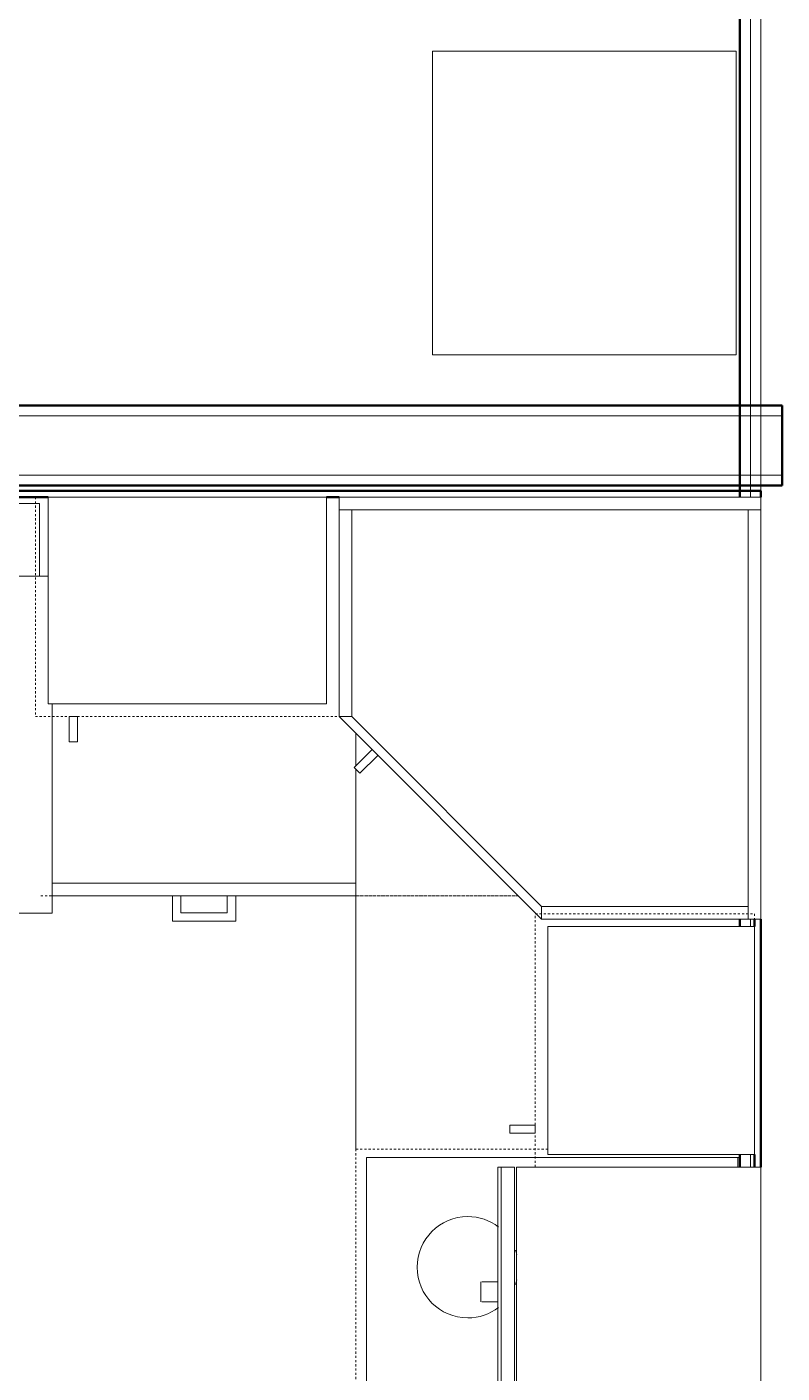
# Model space of a CAD drawing. Header units: inches. Extents: x -4217 to -1814, y 9706 to 12425.
# Drawn here: x -2559.6 to -2514.9, y 11394.6 to 11474.4 of the extents above; entities that cross this region are included whole.
import ezdxf

# ---------------------------------------------------------------- set-up
doc = ezdxf.new("R2010")
doc.units = ezdxf.units.IN
doc.header["$MEASUREMENT"] = 0
doc.linetypes.add('Dash', pattern=[0.25, 0.125, -0.125])
for name, color, linetype, lineweight in [('A-WALL', 113, 'Continuous', 13), ('A-WALL-3', 250, 'Continuous', 50), ('A-WALL-4', 10, 'Continuous', 13), ('I-FURN-1', 7, 'Continuous', 9), ('I-WALL-3', 2, 'Continuous', 50), ('P-SANR-FIXT-2', 7, 'Continuous', 9), ('Q-CASE', 31, 'Continuous', 9), ('Q-CASE-3', 7, 'Continuous', 9), ('Q-CASE-4', 7, 'Dash', 9), ('Q-CASE-HDLN-1', 7, 'Dash', 9), ('Q-SPCQ-1', 7, 'Continuous', 9)]:
    doc.layers.add(name, color=color, linetype=linetype, lineweight=lineweight)

msp = doc.modelspace()

# ---------------------------------------------------------------- linework, layer by layer
at = {"layer": 'A-WALL'}
for p, q in [((-2516.74874, 11446.5456), (-2516.74874, 11641.2394)), ((-2516.12374, 11446.5456), (-2516.12374, 11641.2394)), ((-2516.74874, 11421.1081), (-2516.74874, 11421.5456)), ((-2516.12374, 11406.8581), (-2516.12374, 11421.5456)), ((-2516.74874, 11406.8581), (-2516.74874, 11407.6081))]:
    msp.add_line(p, q, dxfattribs=at)
at = {"layer": 'A-WALL-3'}
for p, q in [((-2514.87374, 11451.9831), (-2641.2006, 11451.9831)), ((-2514.87374, 11447.2331), (-2514.87374, 11451.9831)), ((-2669.97374, 11447.2331), (-2514.87374, 11447.2331)), ((-2516.12374, 11446.9206), (-2634.22374, 11446.9206)), ((-2516.12374, 11446.5456), (-2516.12374, 11446.9206)), ((-2619.94573, 11446.5456), (-2558.37374, 11446.5456)), ((-2541.87374, 11446.5456), (-2541.12374, 11446.5456)), ((-2516.49874, 11421.5456), (-2516.49874, 11421.1081)), ((-2516.12374, 11406.8581), (-2516.12374, 11421.5456)), ((-2516.49874, 11407.6081), (-2516.49874, 11406.8581))]:
    msp.add_line(p, q, dxfattribs=at)
at = {"layer": 'A-WALL-4'}
for p, q in [((-2641.8256, 11451.3581), (-2514.87374, 11451.3581)), ((-2669.97374, 11447.8581), (-2514.87374, 11447.8581))]:
    msp.add_line(p, q, dxfattribs=at)
at = {"layer": 'I-FURN-1'}
for p, q in [((-2517.59848, 11472.9831), (-2535.59848, 11472.9831)), ((-2535.59848, 11472.9831), (-2535.59848, 11454.9831)), ((-2517.59848, 11454.9831), (-2517.59848, 11472.9831)), ((-2535.59848, 11454.9831), (-2517.59848, 11454.9831))]:
    msp.add_line(p, q, dxfattribs=at)
at = {"layer": 'I-WALL-3'}
for p, q in [((-2517.37374, 11640.6144), (-2517.37374, 11446.5456)), ((-2517.37374, 11421.5456), (-2517.37374, 11421.1081)), ((-2517.37374, 11407.6081), (-2517.37374, 11406.8581))]:
    msp.add_line(p, q, dxfattribs=at)
at = {"layer": 'P-SANR-FIXT-2'}
for p, q in [((-2558.37374, 11441.86269), (-2573.38319, 11441.86269)), ((-2558.12374, 11421.90687), (-2558.12374, 11434.2956)), ((-2591.12374, 11421.90687), (-2558.12374, 11421.90687))]:
    msp.add_line(p, q, dxfattribs=at)
at = {"layer": 'Q-CASE'}
for p, q in [((-2540.37374, 11433.5456), (-2541.12374, 11433.5456)), ((-2541.12374, 11433.5456), (-2529.12374, 11421.5456)), ((-2529.12374, 11422.2956), (-2540.37374, 11433.5456)), ((-2529.12374, 11421.5456), (-2529.12374, 11422.2956))]:
    msp.add_line(p, q, dxfattribs=at)
at = {"layer": 'Q-CASE-3'}
for p, q in [((-2558.87374, 11446.1706), (-2572.89106, 11446.1706)), ((-2558.87374, 11441.86269), (-2558.87374, 11446.1706)), ((-2541.87374, 11446.5456), (-2558.37374, 11446.5456)), ((-2558.37374, 11446.5456), (-2558.37374, 11434.2956)), ((-2541.87374, 11434.2956), (-2541.87374, 11446.5456)), ((-2516.12374, 11446.5456), (-2541.12374, 11446.5456)), ((-2541.12374, 11446.5456), (-2541.12374, 11445.7956)), ((-2516.12374, 11445.7956), (-2516.12374, 11446.5456)), ((-2540.37374, 11445.7956), (-2541.12374, 11445.7956)), ((-2541.12374, 11445.7956), (-2541.12374, 11433.5456)), ((-2541.12374, 11445.7956), (-2516.12374, 11445.7956)), ((-2516.87374, 11445.7956), (-2540.37374, 11445.7956)), ((-2540.37374, 11445.7956), (-2540.37374, 11433.5456)), ((-2540.37374, 11433.5456), (-2540.37374, 11445.7956)), ((-2516.87374, 11422.2956), (-2516.87374, 11445.7956)), ((-2516.12374, 11445.7956), (-2516.87374, 11445.7956)), ((-2516.87374, 11445.7956), (-2516.87374, 11421.5456)), ((-2516.12374, 11421.5456), (-2516.12374, 11445.7956)), ((-2558.37374, 11434.2956), (-2541.87374, 11434.2956)), ((-2558.12374, 11423.6706), (-2558.12374, 11434.2956)), ((-2557.12374, 11433.5456), (-2556.63529, 11433.5456)), ((-2557.12374, 11433.5456), (-2557.12374, 11432.04634)), ((-2556.63529, 11432.04634), (-2556.63529, 11433.5456)), ((-2541.12374, 11433.5456), (-2540.37374, 11433.5456)), ((-2540.37374, 11433.5456), (-2529.12374, 11422.2956)), ((-2540.12374, 11432.5456), (-2540.12374, 11430.64017)), ((-2557.12374, 11432.04634), (-2556.63529, 11432.04634)), ((-2539.17102, 11431.59288), (-2540.23116, 11430.53275)), ((-2539.88577, 11430.18736), (-2538.82564, 11431.2475)), ((-2540.23116, 11430.53275), (-2539.88577, 11430.18736)), ((-2540.12374, 11430.42533), (-2540.12374, 11423.6706)), ((-2558.12374, 11423.6706), (-2558.12374, 11422.9206)), ((-2540.12374, 11423.6706), (-2558.12374, 11423.6706)), ((-2540.12374, 11422.9206), (-2540.12374, 11423.6706)), ((-2558.12374, 11422.9206), (-2540.12374, 11422.9206)), ((-2550.99874, 11422.9206), (-2550.49936, 11422.9206)), ((-2550.99874, 11422.9206), (-2550.99874, 11421.4206)), ((-2550.49936, 11421.91997), (-2550.49936, 11422.9206)), ((-2547.24874, 11422.9206), (-2547.74811, 11422.9206)), ((-2547.74811, 11422.9206), (-2547.74811, 11421.91997)), ((-2547.24874, 11421.4206), (-2547.24874, 11422.9206)), ((-2529.12374, 11422.2956), (-2516.87374, 11422.2956)), ((-2516.87374, 11422.2956), (-2529.12374, 11422.2956)), ((-2529.12374, 11422.2956), (-2529.12374, 11421.5456)), ((-2516.87374, 11421.5456), (-2516.87374, 11422.2956)), ((-2550.99874, 11421.4206), (-2547.24874, 11421.4206)), ((-2547.74811, 11421.91997), (-2550.49936, 11421.91997)), ((-2529.12374, 11421.5456), (-2516.87374, 11421.5456)), ((-2516.87374, 11421.5456), (-2516.12374, 11421.5456)), ((-2528.74874, 11421.1081), (-2528.74874, 11407.6081)), ((-2516.49874, 11421.1081), (-2528.74874, 11421.1081)), ((-2516.49874, 11407.6081), (-2516.49874, 11421.1081)), ((-2530.99799, 11409.34654), (-2530.99799, 11408.8581)), ((-2529.49874, 11409.34654), (-2530.99799, 11409.34654)), ((-2529.49874, 11409.34654), (-2529.49874, 11408.8581)), ((-2530.99799, 11408.8581), (-2529.49874, 11408.8581)), ((-2528.74874, 11407.6081), (-2516.49874, 11407.6081)), ((-2531.72308, 11406.8581), (-2531.72308, 11376.97621)), ((-2531.72308, 11406.8581), (-2531.51744, 11406.8581)), ((-2531.51744, 11406.8581), (-2530.73004, 11406.8581)), ((-2531.51744, 11406.8581), (-2531.51744, 11376.97621)), ((-2530.73004, 11406.8581), (-2530.73004, 11376.97621)), ((-2530.61193, 11406.8581), (-2516.12374, 11406.8581)), ((-2530.61193, 11376.97621), (-2530.61193, 11406.8581)), ((-2516.12374, 11376.97621), (-2516.12374, 11406.8581)), ((-2532.72288, 11400.05808), (-2532.72288, 11398.86597)), ((-2532.67372, 11400.05808), (-2531.75852, 11400.05808)), ((-2531.75852, 11398.86597), (-2532.67372, 11398.86597))]:
    msp.add_line(p, q, dxfattribs=at)
at = {"layer": 'Q-CASE-4'}
for p, q in [((-2541.12374, 11446.5456), (-2559.12374, 11446.5456)), ((-2559.12374, 11446.5456), (-2559.12374, 11433.5456)), ((-2541.12374, 11433.5456), (-2541.12374, 11446.5456)), ((-2559.12374, 11433.5456), (-2541.12374, 11433.5456)), ((-2540.12374, 11422.9206), (-2530.49874, 11422.9206)), ((-2540.12374, 11407.9206), (-2540.12374, 11422.9206)), ((-2529.49874, 11421.8581), (-2516.49874, 11421.8581)), ((-2529.49874, 11406.8581), (-2529.49874, 11421.8581)), ((-2516.49874, 11421.8581), (-2516.49874, 11406.8581)), ((-2528.74874, 11407.9206), (-2540.12374, 11407.9206)), ((-2516.49874, 11406.8581), (-2529.49874, 11406.8581))]:
    msp.add_line(p, q, dxfattribs=at)
at = {"layer": 'Q-CASE-HDLN-1'}
for p, q in [((-2558.79658, 11422.9206), (-2530.49874, 11422.9206)), ((-2530.49874, 11422.9206), (-2540.12374, 11422.9206)), ((-2540.12374, 11422.9206), (-2540.12374, 11292.5769))]:
    msp.add_line(p, q, dxfattribs=at)
at = {"layer": 'Q-SPCQ-1'}
for p, q in [((-2539.49874, 11407.4206), (-2517.37374, 11407.4206)), ((-2539.49874, 11377.4206), (-2539.49874, 11407.4206)), ((-2517.49874, 11406.8581), (-2517.49874, 11407.4206))]:
    msp.add_line(p, q, dxfattribs=at)
for start, end in [(90, 270), (52.6088799, 90), (14.5427276, 19.7855664), (340.2144336, 345.4572724), (270, 307.3911201)]:
    msp.add_arc((-2533.49874, 11400.9206), 3, start, end, dxfattribs=at)

doc.saveas('drawing.dxf')
